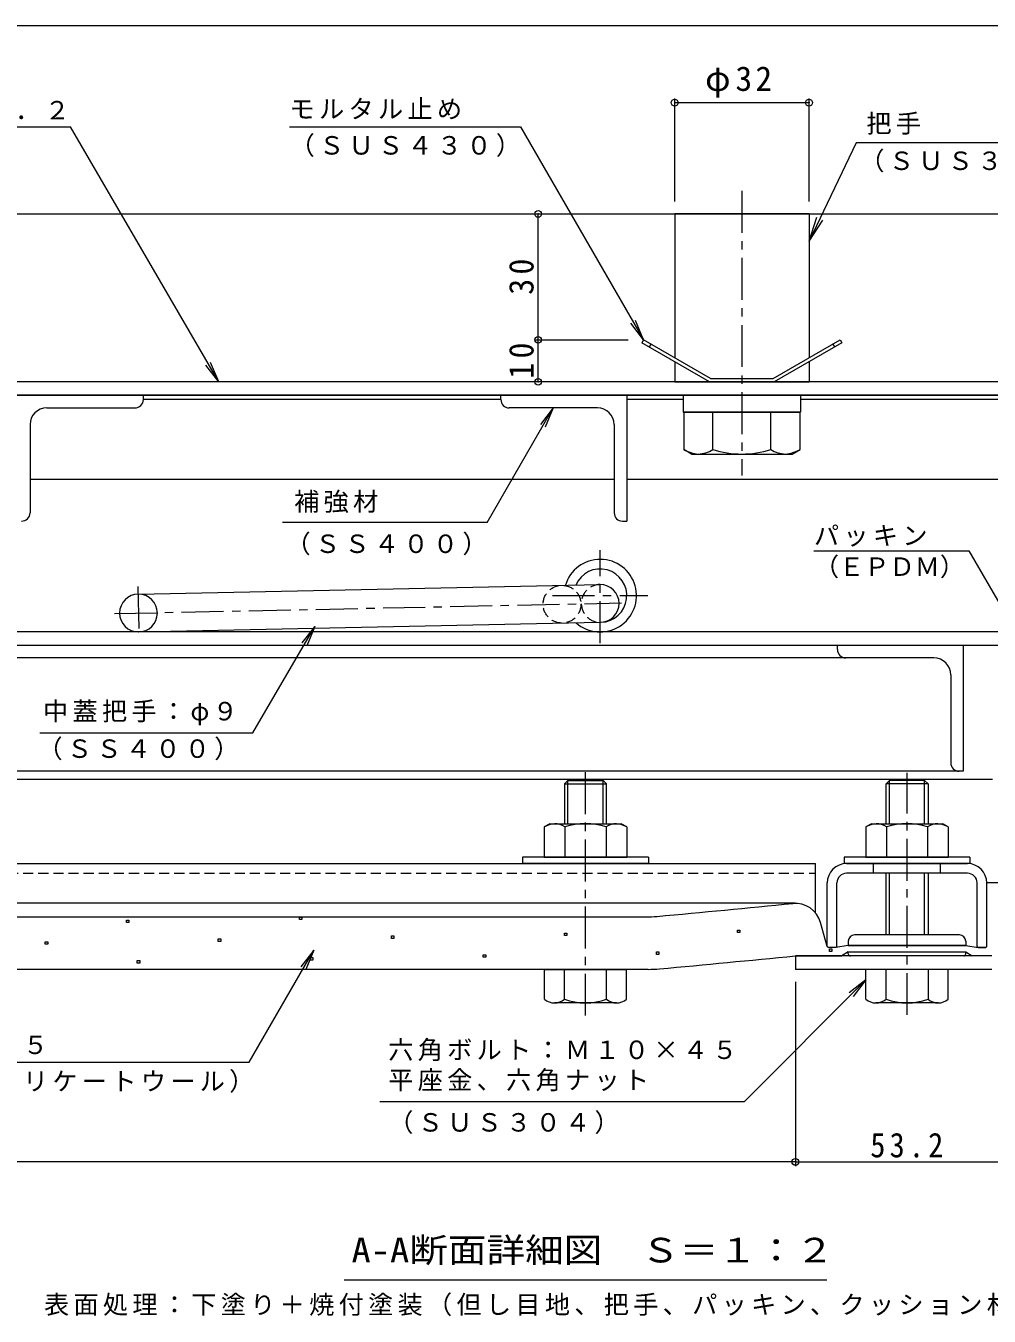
# Model space of a CAD drawing. Units: millimetres on the paper, enlarged 10 times, with parts at other scales. Extents: x -3310 to 3905, y -2751 to 2660.
# Drawn here: x -2075 to -927, y -2374 to -837 of the extents above; entities that cross this region are included whole.
import ezdxf
from ezdxf.enums import TextEntityAlignment as Align

# ---------------------------------------------------------------- set-up
doc = ezdxf.new("R2010")
doc.units = ezdxf.units.MM
doc.header["$LTSCALE"] = 10
doc.header["$PDMODE"] = 32
doc.header["$PDSIZE"] = 8
doc.linetypes.add('CHAIN1', pattern=[8, 5, -1, 1, -1])
doc.linetypes.add('DASHED1', pattern=[1.8, 1.2, -0.6])
for name, color, linetype, lineweight in [('D-1', 2, 'Continuous', 9), ('D-2', 3, 'Continuous', 9), ('D-3', 4, 'Continuous', 9), ('D-4', 4, 'Continuous', 9), ('D-5', 7, 'Continuous', 9), ('D-6', 6, 'Continuous', 9), ('D-7', 5, 'Continuous', 5), ('D-9', 134, 'Continuous', 5), ('D-A', 3, 'Continuous', 9), ('D-B', 2, 'Continuous', 9), ('D-C', 5, 'Continuous', 5), ('D-F', 7, 'Continuous', 9)]:
    doc.layers.add(name, color=color, linetype=linetype, lineweight=lineweight)
doc.styles.add('ＭＳ ゴシック', font='')
doc.styles.get('ＭＳ ゴシック').set_extended_font_data('MS Gothic')

msp = doc.modelspace()

# ---------------------------------------------------------------- linework, layer by layer
at = {"layer": 'D-1'}
for p, q in [((-1158.13, -1944.83), (-1158.13, -1960.83)), ((-924.13, -1944.83), (-1158.13, -1944.83)), ((-924.13, -1960.83), (-1158.13, -1960.83))]:
    msp.add_line(p, q, dxfattribs=at)
at = {"layer": 'D-2'}
for p, q in [((-665.13, -1260.83), (-2383.89, -1260.83)), ((-2383.89, -1276.83), (-665.13, -1276.83))]:
    msp.add_line(p, q, dxfattribs=at)
at = {"layer": 'D-2', "linetype": 'CHAIN1'}
for p, q in [((-1390.63, -1572.32), (-1390.63, -1461.34)), ((-1447.37, -1515.58), (-1333.89, -1515.58))]:
    msp.add_line(p, q, dxfattribs=at)
at = {"layer": 'D-2'}
for radius, start, end in [(43.25, 228.42634, 163.35534), (31.75, 271.76079, 156.52842)]:
    msp.add_arc((-1390.63, -1515.58), radius, start, end, dxfattribs=at)
at = {"layer": 'D-3'}
for p, q in [((-2383.89, -1060.83), (-678.13, -1060.83)), ((-1339.06, -1210.83), (-1341.06, -1214.29)), ((-1260.45, -1260.83), (-1341.06, -1214.29)), ((-1259.38, -1256.83), (-1339.06, -1210.83)), ((-1184.38, -1256.83), (-1104.71, -1210.83)), ((-1102.71, -1214.29), (-1183.31, -1260.83)), ((-1104.71, -1210.83), (-1102.71, -1214.29)), ((-1330.4, -1215.83), (-1332.4, -1219.29)), ((-1113.37, -1215.83), (-1111.37, -1219.29)), ((-1259.38, -1256.83), (-1184.38, -1256.83)), ((-1260.45, -1260.83), (-1183.31, -1260.83))]:
    msp.add_line(p, q, dxfattribs=at)
at = {"layer": 'D-4'}
for p, q in [((-930.13, -1857.48), (-908.13, -1857.48)), ((-930.13, -1933.58), (-930.13, -1857.83)), ((-1158.19, -1882.18), (-2383.89, -1882.18)), ((-2383.89, -1898.33), (-1336.47, -1898.33)), ((-1120.13, -1933.58), (-1128.08, -1905.05)), ((-1118.88, -1934.83), (-1120.13, -1933.58)), ((-1109.88, -1934.83), (-1118.88, -1934.83)), ((-1095.13, -1932.33), (-1109.88, -1934.83)), ((-955.13, -1932.33), (-1095.13, -1932.33)), ((-1158.13, -1944.83), (-1102.61, -1944.83)), ((-1095.13, -1939.83), (-1102.61, -1944.83)), ((-1095.13, -1939.83), (-955.13, -1939.83)), ((-955.13, -1939.83), (-947.65, -1944.83)), ((-924.13, -1944.83), (-947.65, -1944.83)), ((-1333.6, -1960.83), (-2383.89, -1960.83))]:
    msp.add_line(p, q, dxfattribs=at)
at = {"layer": 'D-4', "color": 134, "lineweight": 5}
for p, q in [((-962.63, -1919.83), (-1087.63, -1919.83)), ((-1095.13, -1927.33), (-1095.13, -1932.33)), ((-1095.13, -1932.33), (-955.13, -1932.33)), ((-955.13, -1927.33), (-955.13, -1932.33)), ((-1095.13, -1939.83), (-955.13, -1939.83)), ((-1095.13, -1942.33), (-1095.13, -1939.83)), ((-957.63, -1944.83), (-1092.63, -1944.83)), ((-955.13, -1942.33), (-955.13, -1939.83))]:
    msp.add_line(p, q, dxfattribs=at)
at = {"layer": 'D-4', "color": 2}
for points in [[(-1955.02, -1905.06), (-1955.02, -1902.06), (-1952.02, -1902.06), (-1952.02, -1905.06)], [(-1748.9, -1901.6), (-1748.9, -1898.59), (-1745.9, -1898.59), (-1745.9, -1901.6)], [(-1639.36, -1924.01), (-1639.36, -1921.01), (-1636.36, -1921.01), (-1636.36, -1924.01)], [(-1433.24, -1920.54), (-1433.24, -1917.54), (-1430.24, -1917.54), (-1430.24, -1920.54)], [(-1227.11, -1917.07), (-1227.11, -1914.07), (-1224.11, -1914.07), (-1224.11, -1917.07)], [(-2051.61, -1930.94), (-2051.61, -1927.94), (-2048.61, -1927.94), (-2048.61, -1930.94)], [(-1845.49, -1927.48), (-1845.49, -1924.48), (-1842.49, -1924.48), (-1842.49, -1927.48)], [(-1117.58, -1939.49), (-1117.58, -1936.49), (-1114.58, -1936.49), (-1114.58, -1939.49)], [(-1942.08, -1953.36), (-1942.08, -1950.36), (-1939.08, -1950.36), (-1939.08, -1953.36)], [(-1735.95, -1949.89), (-1735.95, -1946.89), (-1732.95, -1946.89), (-1732.95, -1949.89)], [(-1529.83, -1946.42), (-1529.83, -1943.42), (-1526.83, -1943.42), (-1526.83, -1946.42)], [(-1323.7, -1942.96), (-1323.7, -1939.96), (-1320.7, -1939.96), (-1320.7, -1942.96)]]:
    msp.add_lwpolyline(points, close=True, dxfattribs=at)
at = {"layer": 'D-4'}
msp.add_lwpolyline([(-955.13, -1932.33), (-940.38, -1934.83), (-931.38, -1934.83), (-930.13, -1933.58)], dxfattribs=at)
for centre, radius, start, end in [((-3658.13, 23504.13), 25508.96, 275.2529, 275.61726), ((-1158.19, -1913.43), 31.25, 15.57156, 95.61726), ((-1336.47, -1748.33), 150, 270, 275.2529), ((-3658.13, 23504.13), 25571.46, 275.24643, 275.6105), ((-1333.6, -1810.83), 150, 270, 275.24643)]:
    msp.add_arc(centre, radius, start, end, dxfattribs=at)
at = {"layer": 'D-4', "color": 134, "lineweight": 5}
for centre, radius, start, end in [((-1087.63, -1927.33), 7.5, 90, 180), ((-962.63, -1927.33), 7.5, 0, 90), ((-1092.63, -1942.33), 2.5, 180, 270), ((-957.63, -1942.33), 2.5, 270, 0)]:
    msp.add_arc(centre, radius, start, end, dxfattribs=at)
at = {"layer": 'D-5'}
for p, q in [((-2408.58, -957.03), (-2021.39, -957.03)), ((-1845.06, -1260.83), (-2021.39, -957.03)), ((-1085.62, -976.25), (-1141.88, -1093.17)), ((-812.36, -976.25), (-1085.62, -976.25)), ((-1141.88, -1093.17), (-1132.51, -1064.67)), ((-1141.88, -1093.17), (-1125.45, -1068.06)), ((-1339.06, -1210.83), (-1354.28, -1190.99)), ((-1339.06, -1210.83), (-1348.62, -1187.73)), ((-1845.06, -1260.83), (-1860.33, -1241.03)), ((-1845.06, -1260.83), (-1854.68, -1237.75)), ((-1525.42, -1428.58), (-1446.47, -1291.83)), ((-1446.47, -1291.83), (-1461.69, -1311.66)), ((-1446.47, -1291.83), (-1456.03, -1314.92)), ((-1525.42, -1428.58), (-1768.98, -1428.58)), ((-1136.03, -1462.08), (-951.47, -1462.08)), ((-951.47, -1462.08), (-877.27, -1590.6)), ((-1730.62, -1552.18), (-1745.88, -1571.98)), ((-1808.81, -2071.32), (-1731.8, -1937.93)), ((-1731.8, -1937.93), (-1747.02, -1957.76)), ((-1731.8, -1937.93), (-1741.36, -1961.03)), ((-1218.89, -2118.21), (-1074.13, -1973.46)), ((-1074.13, -1973.46), (-1093.96, -1988.68)), ((-1074.13, -1973.46), (-1089.35, -1993.29)), ((-1653.23, -2118.21), (-1218.89, -2118.21)), ((-1120.63, -2331.34), (-1695.63, -2331.34))]:
    msp.add_line(p, q, dxfattribs=at)
for points in [[(-1760.59, -957.03), (-1485.59, -957.03), (-1339.06, -1210.83)], [(-2058.01, -1679.1), (-1804.28, -1679.1), (-1730.62, -1552.18), (-1740.24, -1575.25)]]:
    msp.add_lwpolyline(points, dxfattribs=at)
at = {"layer": 'D-6'}
for p, q in [((-598.13, -1276.83), (-2383.89, -1276.83)), ((-1508.97, -1281.83), (-1934.8, -1281.83)), ((-1291.88, -1281.83), (-1358.97, -1281.83)), ((-598.13, -1281.83), (-1151.88, -1281.83)), ((-2069.8, -1376.83), (-1373.97, -1376.83)), ((-1358.97, -1376.83), (-598.13, -1376.83)), ((-1941.1, -1513.84), (-1390.63, -1502.33)), ((-1940.16, -1558.83), (-1390.63, -1547.34)), ((-1390.63, -1547.34), (-1390.16, -1547.33))]:
    msp.add_line(p, q, dxfattribs=at)
at = {"layer": 'D-6', "linetype": 'CHAIN1'}
for p, q in [((-1941.29, -1504.83), (-1940.04, -1564.7)), ((-1969.15, -1536.92), (-1365.35, -1524.3))]:
    msp.add_line(p, q, dxfattribs=at)
at = {"layer": 'D-6', "color": 134, "lineweight": 5}
msp.add_line((-923.13, -1734.83), (-2357.76, -1734.83), dxfattribs=at)
at = {"layer": 'D-6', "linetype": 'DASHED1'}
msp.add_arc((-1390.63, -1524.83), 22.5, 90, 270, dxfattribs=at)
at = {"layer": 'D-6'}
for centre, start, end in [((-1390.63, -1524.83), 270, 90), ((-1940.63, -1536.33), 90, 270), ((-1940.63, -1536.33), 270, 90)]:
    msp.add_arc(centre, 22.5, start, end, dxfattribs=at)
at = {"layer": 'D-7', "linetype": 'CHAIN1'}
for p, q in [((-1408.13, -2016.01), (-1408.13, -1721.89)), ((-1025.13, -2015.22), (-1025.13, -1726.57))]:
    msp.add_line(p, q, dxfattribs=at)
at = {"layer": 'D-7'}
for p, q in [((-1429.07, -1735.83), (-1433.13, -1739.89)), ((-1429.07, -1735.83), (-1387.19, -1735.83)), ((-1429.07, -1787.33), (-1429.07, -1735.83)), ((-1387.19, -1735.83), (-1383.13, -1739.89)), ((-1387.19, -1787.33), (-1387.19, -1735.83)), ((-1046.07, -1787.33), (-1046.07, -1735.83)), ((-1004.19, -1735.83), (-1000.13, -1739.89)), ((-1004.19, -1787.33), (-1004.19, -1735.83)), ((-1433.13, -1739.89), (-1383.13, -1739.89)), ((-1433.13, -1739.89), (-1433.13, -1763.33)), ((-1433.13, -1739.89), (-1433.13, -1787.33)), ((-1383.13, -1787.33), (-1383.13, -1739.89)), ((-1000.13, -1739.89), (-1050.13, -1739.89)), ((-1050.13, -1787.33), (-1050.13, -1739.89)), ((-1000.13, -1739.89), (-1000.13, -1787.33)), ((-1050.13, -1919.83), (-1050.13, -1846.33)), ((-1046.07, -1919.83), (-1046.07, -1846.33)), ((-1004.19, -1919.83), (-1004.19, -1846.33)), ((-1000.13, -1846.33), (-1000.13, -1919.83)), ((-1457.13, -1960.83), (-1359.13, -1960.83)), ((-1457.13, -1996.36), (-1457.13, -1960.83)), ((-1433.13, -1996.36), (-1433.13, -1960.83)), ((-1383.13, -1996.36), (-1383.13, -1960.83)), ((-1359.13, -1996.36), (-1359.13, -1960.83)), ((-1074.13, -1996.36), (-1074.13, -1960.83)), ((-976.13, -1960.83), (-1074.13, -1960.83)), ((-1050.13, -1996.36), (-1050.13, -1960.83)), ((-1000.13, -1960.83), (-1000.13, -1996.36)), ((-976.13, -1996.36), (-976.13, -1960.83)), ((-1371.13, -2000.83), (-1445.13, -2000.83)), ((-988.13, -2000.83), (-1062.13, -2000.83))]:
    msp.add_line(p, q, dxfattribs=at)
at = {"layer": 'D-7', "color": 134}
for p, q in [((-1483.13, -1827.33), (-1483.13, -1834.83)), ((-1333.13, -1827.33), (-1483.13, -1827.33)), ((-1333.13, -1827.33), (-1333.13, -1834.83)), ((-1100.13, -1827.33), (-1100.13, -1834.83)), ((-950.13, -1827.33), (-1100.13, -1827.33)), ((-950.13, -1827.33), (-950.13, -1834.83)), ((-1333.13, -1834.83), (-1483.13, -1834.83)), ((-950.13, -1834.83), (-1100.13, -1834.83))]:
    msp.add_line(p, q, dxfattribs=at)
at = {"layer": 'D-7'}
msp.add_lwpolyline([(-1004.19, -1735.83), (-1046.07, -1735.83), (-1050.13, -1739.89)], dxfattribs=at)
for centre, radius, start, end in [((-1445.13, -1982.5), 18.33, 229.1022, 310.89809), ((-1408.13, -1928.75), 72.08, 249.70546, 290.29454), ((-1371.13, -1982.5), 18.33, 229.10191, 310.8978), ((-1062.13, -1982.5), 18.33, 229.1022, 310.89809), ((-1025.13, -1928.75), 72.08, 249.70546, 290.29454), ((-988.13, -1982.5), 18.33, 229.10191, 310.8978)]:
    msp.add_arc(centre, radius, start, end, dxfattribs=at)
at = {"layer": 'D-9'}
for p, q in [((-1934.8, -1276.83), (-2084.8, -1276.83)), ((-1934.8, -1281.83), (-1934.8, -1276.83)), ((-2049.8, -1291.83), (-1944.8, -1291.83)), ((-1393.97, -1291.83), (-1498.97, -1291.83)), ((-2069.8, -1311.83), (-2069.8, -1416.83)), ((-1373.97, -1311.83), (-1373.97, -1416.83)), ((-1363.97, -1426.83), (-1358.97, -1426.83))]:
    msp.add_line(p, q, dxfattribs=at)
msp.add_lwpolyline([(-1508.97, -1281.83), (-1508.97, -1276.83), (-1358.97, -1276.83), (-1358.97, -1426.83)], dxfattribs=at)
for centre, radius, start, end in [((-1944.8, -1281.83), 10, 270, 0), ((-1498.97, -1281.83), 10, 180, 270), ((-2049.8, -1311.83), 20, 90, 180), ((-1393.97, -1311.83), 20, 0, 90), ((-2079.8, -1416.83), 10, 270, 0), ((-1363.97, -1416.83), 10, 180, 270)]:
    msp.add_arc(centre, radius, start, end, dxfattribs=at)
at = {"layer": 'D-A'}
for p, q in [((-672.63, -1558.83), (-2383.89, -1558.83)), ((-672.63, -1574.83), (-2383.89, -1574.83))]:
    msp.add_line(p, q, dxfattribs=at)
at = {"layer": 'D-B', "color": 6}
for p, q in [((-1108.13, -1579.83), (-1108.13, -1574.83)), ((-958.13, -1574.83), (-958.13, -1724.83)), ((-993.13, -1589.83), (-2326.65, -1589.83)), ((-973.13, -1609.83), (-973.13, -1714.83)), ((-958.13, -1724.83), (-2383.89, -1724.83))]:
    msp.add_line(p, q, dxfattribs=at)
at = {"layer": 'D-B'}
for p, q in [((-1450.63, -1787.33), (-1365.63, -1787.33)), ((-1432.67, -1791.13), (-1432.67, -1827.33)), ((-1383.59, -1791.13), (-1383.59, -1827.33)), ((-1359.06, -1791.13), (-1365.63, -1787.33)), ((-1359.06, -1791.13), (-1359.06, -1827.33)), ((-1067.63, -1787.33), (-982.63, -1787.33)), ((-1049.67, -1791.13), (-1049.67, -1827.33)), ((-1000.59, -1791.13), (-1000.59, -1827.33)), ((-976.06, -1791.13), (-982.63, -1787.33)), ((-976.06, -1791.13), (-976.06, -1827.33))]:
    msp.add_line(p, q, dxfattribs=at)
at = {"layer": 'D-B', "color": 7}
for p, q in [((-2383.89, -1834.83), (-1134.19, -1834.83)), ((-1134.19, -1893.42), (-1134.19, -1834.83)), ((-1097.13, -1834.83), (-953.13, -1834.83)), ((-1120.13, -1933.58), (-1120.13, -1857.83)), ((-1108.63, -1933.58), (-1108.63, -1857.83)), ((-953.13, -1846.33), (-1097.13, -1846.33)), ((-941.63, -1933.58), (-941.63, -1857.83)), ((-930.13, -1933.58), (-930.13, -1857.83)), ((-1118.88, -1934.83), (-1120.13, -1933.58)), ((-1109.88, -1934.83), (-1118.88, -1934.83)), ((-1109.88, -1934.83), (-1108.63, -1933.58)), ((-940.38, -1934.83), (-941.63, -1933.58)), ((-931.38, -1934.83), (-940.38, -1934.83)), ((-931.38, -1934.83), (-930.13, -1933.58))]:
    msp.add_line(p, q, dxfattribs=at)
at = {"layer": 'D-B', "color": 7, "linetype": 'DASHED1'}
for p, q in [((-1065.13, -1846.33), (-1065.13, -1834.83)), ((-985.13, -1846.33), (-985.13, -1834.83)), ((-2383.89, -1846.33), (-1134.19, -1846.33))]:
    msp.add_line(p, q, dxfattribs=at)
at = {"layer": 'D-B'}
for points in [[(-1450.63, -1787.33), (-1457.21, -1791.13), (-1457.21, -1827.33), (-1359.06, -1827.33)], [(-1067.63, -1787.33), (-1074.21, -1791.13), (-1074.21, -1827.33), (-976.06, -1827.33)]]:
    msp.add_lwpolyline(points, dxfattribs=at)
at = {"layer": 'D-B', "color": 6}
for centre, radius, start, end in [((-1098.13, -1579.83), 10, 180, 270), ((-993.13, -1609.83), 20, 0, 90), ((-963.13, -1714.83), 10, 180, 270)]:
    msp.add_arc(centre, radius, start, end, dxfattribs=at)
at = {"layer": 'D-B'}
for centre, radius, start, end in [((-1442.72, -1816.21), 28.97, 94.3844, 120.00002), ((-1445.7, -1811.53), 24.21, 57.42751, 88.18785), ((-1408.13, -1868.53), 81.2, 72.4119, 107.58812), ((-1370.56, -1811.53), 24.21, 91.81216, 122.57251), ((-1373.54, -1816.21), 28.97, 60, 85.61562), ((-1059.72, -1816.21), 28.97, 94.3844, 120.00002), ((-1062.7, -1811.53), 24.21, 57.42751, 88.18785), ((-1025.13, -1868.53), 81.2, 72.4119, 107.58812), ((-987.56, -1811.53), 24.21, 91.81216, 122.57251), ((-990.54, -1816.21), 28.97, 60, 85.61562)]:
    msp.add_arc(centre, radius, start, end, dxfattribs=at)
at = {"layer": 'D-B', "color": 7}
for centre, radius, start, end in [((-1097.13, -1857.83), 23, 90, 180), ((-953.13, -1857.83), 23, 0, 90), ((-1097.13, -1857.83), 11.5, 90, 180), ((-953.13, -1857.83), 11.5, 0, 90)]:
    msp.add_arc(centre, radius, start, end, dxfattribs=at)
at = {"layer": 'D-C', "color": 2, "linetype": 'CHAIN1', "lineweight": 9}
msp.add_line((-1221.88, -1033.15), (-1221.88, -1372.46), dxfattribs=at)
at = {"layer": 'D-C', "color": 2, "lineweight": 9}
for p, q in [((-1141.88, -1060.83), (-1301.88, -1060.83)), ((-1301.88, -1060.83), (-1301.88, -1232.29)), ((-1141.88, -1060.83), (-1141.88, -1232.29)), ((-1301.88, -1236.91), (-1301.88, -1260.83)), ((-1141.88, -1236.91), (-1141.88, -1260.83)), ((-1301.88, -1260.83), (-1141.88, -1260.83))]:
    msp.add_line(p, q, dxfattribs=at)
at = {"layer": 'D-C', "color": 134}
for p, q in [((-1291.88, -1276.83), (-1291.88, -1296.83)), ((-1291.88, -1276.83), (-1151.88, -1276.83)), ((-1151.88, -1276.83), (-1151.88, -1296.83)), ((-1291.88, -1296.83), (-1151.88, -1296.83))]:
    msp.add_line(p, q, dxfattribs=at)
at = {"layer": 'D-C'}
for p, q in [((-1291.16, -1296.83), (-1291.16, -1341.47)), ((-1152.6, -1296.83), (-1291.16, -1296.83)), ((-1256.52, -1341.47), (-1256.52, -1296.83)), ((-1187.24, -1341.47), (-1187.24, -1296.83)), ((-1152.6, -1341.47), (-1152.6, -1296.83)), ((-1281.88, -1346.83), (-1291.16, -1341.47))]:
    msp.add_line(p, q, dxfattribs=at)
msp.add_lwpolyline([(-1281.88, -1346.83), (-1161.88, -1346.83), (-1152.6, -1341.47)], dxfattribs=at)
at = {"layer": 'D-C', "color": 4, "linetype": 'DASHED1', "lineweight": 9}
msp.add_circle((-1436.09, -1525.78), 22.5, dxfattribs=at)
at = {"layer": 'D-C'}
for centre, radius, start, end in [((-1270.72, -1306.05), 40.89, 240, 265.61574), ((-1274.93, -1312.66), 34.18, 271.81354, 302.57069), ((-1221.88, -1232.18), 114.64, 252.41203, 287.58795), ((-1168.84, -1312.66), 34.18, 237.42929, 268.18645), ((-1173.05, -1306.05), 40.89, 274.38425, 299.99998)]:
    msp.add_arc(centre, radius, start, end, dxfattribs=at)
at = {"layer": 'D-F'}
for p, q in [((-553.13, -836.64), (-2383.89, -836.64)), ((-1301.88, -1045.83), (-1301.88, -923.21)), ((-1301.88, -928.21), (-1141.88, -928.21)), ((-1141.88, -1045.83), (-1141.88, -923.21)), ((-1464.54, -1210.83), (-1464.54, -1060.83)), ((-1467.54, -1210.83), (-1357.33, -1210.83)), ((-1464.54, -1260.83), (-1464.54, -1210.83)), ((-1158.14, -1975.83), (-1158.14, -2195.3)), ((-2394.04, -2071.32), (-1808.81, -2071.32)), ((-1158.14, -2190.3), (-2383.89, -2190.3)), ((-1158.14, -2190.3), (-892.06, -2190.3))]:
    msp.add_line(p, q, dxfattribs=at)
for p in [(-1301.88, -928.21), (-1141.88, -928.21), (-1464.54, -1060.83), (-1464.54, -1210.83), (-1464.54, -1260.83), (-1158.14, -2190.3)]:
    msp.add_point(p, dxfattribs=at)

# ---------------------------------------------------------------- texts
at = {"layer": 'D-5', "style": 'ＭＳ ゴシック'}
msp.add_text('（ＥＰＤＭ）', height=21.99, dxfattribs=at).set_placement((-1136.03, -1498.64), align=Align.BOTTOM_LEFT)
at = {"layer": 'D-5', "color": 2, "style": 'ＭＳ ゴシック', "width": 1.15}
msp.add_text('A-A断面詳細図\u3000Ｓ＝１：２', height=29.33, dxfattribs=at).set_placement((-1686.88, -2318.84), align=Align.BOTTOM_LEFT)
at = {"layer": 'D-5', "char_height": 21.99, "attachment_point": 7, "style": 'ＭＳ ゴシック'}
for s, insert in [('\\T1.17;モルタル止め', (-1760.59, -948.02)), ('\\T1.17;蓋プレート：ｔ＝３．２', (-2403.24, -949.48)), ('\\T1.17;把手', (-1073.52, -966.41)), ('\\T1.17;（ＳＵＳ４３０）', (-1760.59, -992.93)), ('\\T1.17;（ＳＵＳ３０４）', (-1081.93, -1011.32)), ('\\T1.17;補強材', (-1755.22, -1417.1)), ('\\T1.17;（ＳＳ４００）', (-1765.42, -1467.63)), ('\\T1.17;パッキン', (-1136.03, -1457.26)), ('\\T1.17;中蓋把手：φ９', (-2054.29, -1670.21)), ('\\T1.17;（ＳＳ４００）', (-2060.94, -1711.75)), ('\\T1.17;耐火帯：ｔ＝１２．５', (-2394.04, -2064.2)), ('\\T1.17;六角ボルト：Ｍ１０×４５', (-1643.09, -2070.22)), ('\\T1.17;（アルカリアースシリケートウール）', (-2394.04, -2107.99)), ('\\T1.17;平座金、六角ナット', (-1643.09, -2106.19)), ('\\T1.17;（ＳＵＳ３０４）', (-1643.09, -2157.02)), ('\\T1.17;表面処理：下塗り＋焼付塗装（但し目地、把手、パッキン、クッション材を除く）', (-2053.13, -2374.09))]:
    msp.add_mtext(s, dxfattribs=dict(at, insert=insert))
at = {"layer": 'D-F', "color": 2, "char_height": 29.33, "attachment_point": 7, "style": 'ＭＳ ゴシック'}
for s, insert in [('\\T1.19;φ32', (-1265.63, -922.21)), ('\\T1.28;\\W0.9;53.2', (-1068.85, -2185.3))]:
    msp.add_mtext(s, dxfattribs=dict(at, insert=insert))
at = {"layer": 'D-F', "color": 2, "char_height": 29.33, "attachment_point": 7, "rotation": 90, "style": 'ＭＳ ゴシック'}
for s, insert in [('\\T1.27;\\W0.95;30', (-1469.54, -1157.08)), ('\\T1.27;\\W0.95;10', (-1469.54, -1257.08))]:
    msp.add_mtext(s, dxfattribs=dict(at, insert=insert))

doc.saveas('drawing.dxf')
